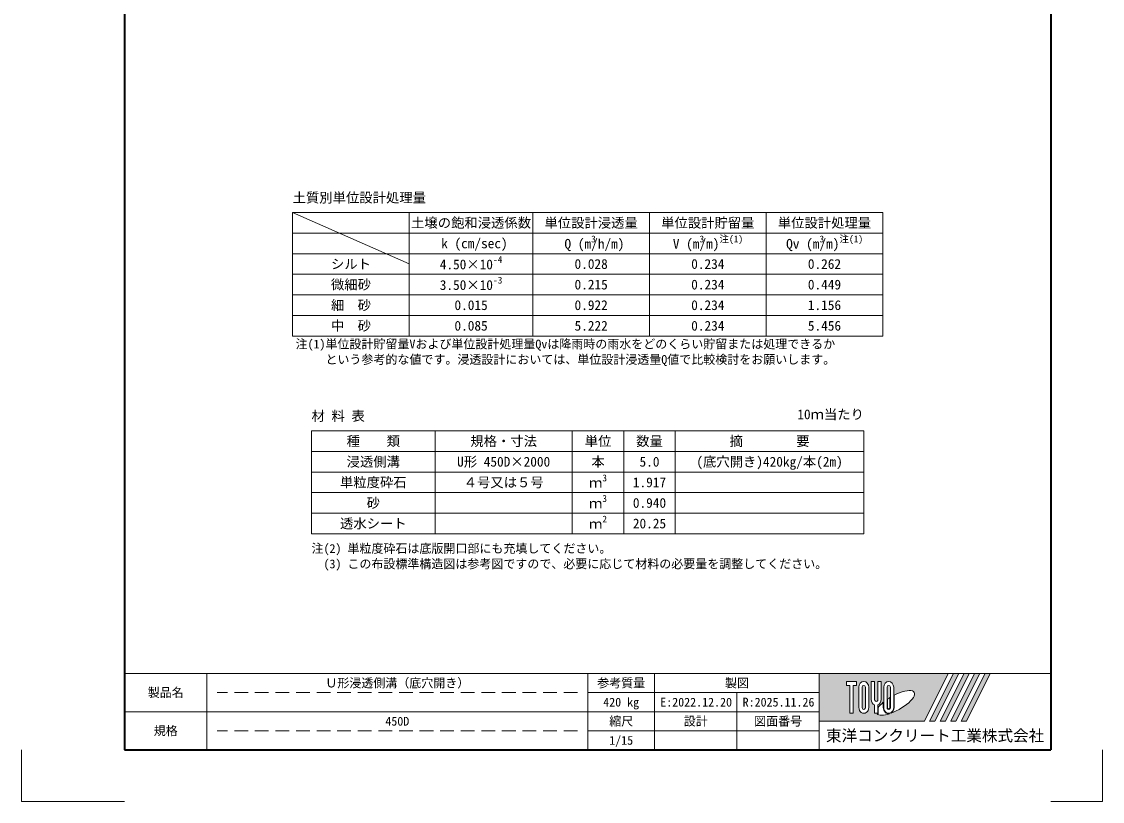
# Model space of a CAD drawing. Units: millimetres at full size; details may follow other scales. Extents: x 91602 to 111352, y 12024 to 16568.
# Drawn here: x 99902 to 103052, y 12024 to 14296 of the extents above; entities that cross this region are included whole.
import ezdxf
from ezdxf.enums import TextEntityAlignment as Align

# ---------------------------------------------------------------- set-up
doc = ezdxf.new("R2010")
doc.units = ezdxf.units.MM
doc.header["$LTSCALE"] = 20
doc.linetypes.add('USER2', pattern=[3, 2, -1])
for name, color, linetype, lineweight in [('0_2', 7, 'Continuous', 13), ('Defpoints_3', 7, 'Continuous', 13), ('図枠', 7, 'Continuous', 5), ('材料表', 7, 'Continuous', 13)]:
    doc.layers.add(name, color=color, linetype=linetype, lineweight=lineweight)
doc.styles.add('ＭＳ ゴシック', font='')
doc.styles.get('ＭＳ ゴシック').set_extended_font_data('MS Gothic')

msp = doc.modelspace()

# ---------------------------------------------------------------- hatches: boundary and pattern name
at = {"layer": '図枠'}
h = msp.add_hatch(color=256, dxfattribs=at)
h.paths.add_polyline_path([(102227.07, 12396.29), (102227.07, 12257.07), (102533.35, 12257.07), (102602.96, 12396.29)])
edge = h.paths.add_edge_path(flags=16)
edge.add_ellipse((102449.45, 12310.59), major_axis=(54.55, 30.53), ratio=0.3471473, start_angle=-144.31122, end_angle=72.1899, ccw=False)
edge.add_ellipse((102429.25, 12297.41), major_axis=(0, 18.56), ratio=0.8463542, start_angle=-160.70346, end_angle=-90)
edge.add_line((102444.96, 12297.41), (102444.96, 12332.79))
edge = h.paths.add_edge_path(flags=16)
edge.add_ellipse((102429.25, 12355.95), major_axis=(0, 17.13), ratio=0.8463542, start_angle=-90, end_angle=90, ccw=False)
edge.add_line((102443.75, 12355.95), (102443.75, 12297.41))
edge.add_ellipse((102429.25, 12297.41), major_axis=(0, 17.13), ratio=0.8463542, start_angle=90, end_angle=-90, ccw=False)
edge.add_line((102414.75, 12297.41), (102414.75, 12355.95))
edge = h.paths.add_edge_path(flags=16)
edge.add_line((102434.08, 12355.95), (102434.08, 12297.41))
edge.add_ellipse((102429.25, 12297.41), major_axis=(0, 5.71), ratio=0.8463542, start_angle=90, end_angle=-90, ccw=False)
edge.add_line((102424.41, 12297.41), (102424.41, 12355.95))
edge.add_ellipse((102429.25, 12355.95), major_axis=(0, 5.71), ratio=0.8463542, start_angle=-90, end_angle=90, ccw=False)
edge = h.paths.add_edge_path(flags=16)
edge.add_line((102432.87, 12326.03), (102432.87, 12297.41))
edge.add_ellipse((102429.25, 12297.41), major_axis=(0, 4.28), ratio=0.8463541, start_angle=90, end_angle=-90, ccw=False)
edge.add_line((102425.62, 12297.41), (102425.62, 12321.34))
edge.add_ellipse((102449.45, 12310.59), major_axis=(54.55, 30.53), ratio=0.3471473, start_angle=107.79174, end_angle=126.47132, ccw=False)
edge = h.paths.add_edge_path(flags=16)
edge.add_line((102407.49, 12373.09), (102407.49, 12320.61))
edge.add_ellipse((102392.99, 12320.61), major_axis=(0, 17.13), ratio=0.8463542, start_angle=-163.34117, end_angle=-90, ccw=False)
edge.add_line((102397.83, 12304.46), (102397.83, 12280.27))
edge.add_line((102397.83, 12280.27), (102388.16, 12280.27))
edge.add_line((102388.16, 12280.27), (102388.16, 12304.46))
edge.add_ellipse((102392.99, 12320.61), major_axis=(0, 17.13), ratio=0.8463542, start_angle=90, end_angle=163.34117, ccw=False)
edge.add_line((102378.49, 12320.61), (102378.49, 12373.09))
edge.add_line((102378.49, 12373.09), (102388.16, 12373.09))
edge.add_line((102388.16, 12373.09), (102388.16, 12320.61))
edge.add_ellipse((102392.99, 12320.61), major_axis=(0, 5.71), ratio=0.8463542, start_angle=90, end_angle=-90)
edge.add_line((102397.83, 12320.61), (102397.83, 12373.09))
edge.add_line((102397.83, 12373.09), (102407.49, 12373.09))
edge = h.paths.add_edge_path(flags=16)
edge.add_line((102413.54, 12312.19), (102413.54, 12297.41))
edge.add_ellipse((102429.25, 12297.41), major_axis=(0, 18.56), ratio=0.8463542, start_angle=90, end_angle=-171.54427)
edge.add_ellipse((102449.45, 12310.59), major_axis=(54.55, 30.53), ratio=0.3471473, start_angle=-178.64954, end_angle=-148.29244, ccw=False)
edge.add_line((102395.74, 12278.85), (102399.03, 12278.85))
edge.add_line((102399.03, 12278.85), (102399.03, 12296.95))
edge.add_ellipse((102449.45, 12310.59), major_axis=(54.55, 30.53), ratio=0.3471473, start_angle=148.21912, end_angle=165.90812, ccw=False)
edge = h.paths.add_edge_path(flags=16)
edge.add_ellipse((102356.74, 12355.95), major_axis=(0, 17.13), ratio=0.8463542, start_angle=-90, end_angle=90, ccw=False)
edge.add_line((102371.24, 12355.95), (102371.24, 12297.41))
edge.add_ellipse((102356.74, 12297.41), major_axis=(0, 17.13), ratio=0.8463542, start_angle=90, end_angle=-90, ccw=False)
edge.add_line((102342.24, 12297.41), (102342.24, 12355.95))
edge = h.paths.add_edge_path(flags=16)
edge.add_line((102361.57, 12355.95), (102361.57, 12297.41))
edge.add_ellipse((102356.74, 12297.41), major_axis=(0, 5.71), ratio=0.8463542, start_angle=90, end_angle=-90, ccw=False)
edge.add_line((102351.9, 12297.41), (102351.9, 12355.95))
edge.add_ellipse((102356.74, 12355.95), major_axis=(0, 5.71), ratio=0.8463542, start_angle=-90, end_angle=90, ccw=False)
h.paths.add_polyline_path([(102334.98, 12373.09), (102334.98, 12361.66), (102325.32, 12361.66), (102325.32, 12280.27), (102315.65, 12280.27), (102315.65, 12361.66), (102305.98, 12361.66), (102305.98, 12373.09)], flags=16)
for points in [[(102548.66, 12257.07), (102563.98, 12257.07), (102633.59, 12396.29), (102618.27, 12396.29)], [(102664.22, 12396.29), (102648.9, 12396.29), (102579.29, 12257.07), (102594.61, 12257.07)], [(102694.84, 12396.29), (102679.53, 12396.29), (102609.92, 12257.07), (102625.23, 12257.07)], [(102725.47, 12396.29), (102710.16, 12396.29), (102640.55, 12257.07), (102655.86, 12257.07)]]:
    msp.add_hatch(color=256, dxfattribs=at).paths.add_polyline_path(points)

# ---------------------------------------------------------------- linework, layer by layer
at = {"layer": '0_2'}
for p, q in [((100692.07, 13739.62), (102412.07, 13739.62)), ((100692.07, 13739.62), (100692.07, 13379.62)), ((100692.07, 13739.62), (101032.07, 13590.31)), ((101032.07, 13739.62), (101032.07, 13379.62)), ((101392.07, 13739.62), (101392.07, 13379.62)), ((101732.07, 13739.62), (101732.07, 13379.62)), ((102072.07, 13739.62), (102072.07, 13379.62)), ((102412.07, 13739.62), (102412.07, 13379.62)), ((100692.07, 13619.62), (102412.07, 13619.62)), ((100692.07, 13559.62), (102412.07, 13559.62)), ((100692.07, 13499.62), (102412.07, 13499.62)), ((100692.07, 13439.62), (102412.07, 13439.62)), ((100692.07, 13379.62), (102412.07, 13379.62))]:
    msp.add_line(p, q, dxfattribs=at)
at = {"layer": 'Defpoints_3', "color": 8, "lineweight": 0}
msp.add_line((100692.07, 13679.62), (102412.07, 13679.62), dxfattribs=at)
at = {"layer": 'Defpoints_3'}
for p, q in [((99902.07, 12173.54), (99902.07, 12023.54)), ((103052.07, 12173.54), (103052.07, 12023.54)), ((100202.07, 12023.54), (99902.07, 12023.54)), ((102902.07, 12023.54), (103052.07, 12023.54))]:
    msp.add_line(p, q, dxfattribs=at)
at = {"layer": '図枠', "lineweight": 40}
for p, q in [((100202.07, 16328.54), (100202.07, 12173.54)), ((102902.07, 16328.54), (102902.07, 12173.54)), ((100202.07, 12173.54), (102902.07, 12173.54))]:
    msp.add_line(p, q, dxfattribs=at)
at = {"layer": '図枠', "lineweight": 13}
for p, q in [((102902.07, 12396.29), (100202.07, 12396.29)), ((100442.07, 12173.54), (100442.07, 12396.29)), ((101552.07, 12173.54), (101552.07, 12396.29)), ((101747.07, 12173.54), (101747.07, 12396.29)), ((102227.07, 12173.54), (102227.07, 12396.29)), ((102227.07, 12340.6), (101552.07, 12340.6)), ((101987.07, 12173.54), (101987.07, 12340.6)), ((102227.07, 12284.92), (100202.07, 12284.92)), ((102227.07, 12229.23), (101552.07, 12229.23))]:
    msp.add_line(p, q, dxfattribs=at)
at = {"layer": '図枠'}
for p, q in [((102227.07, 12396.29), (102602.96, 12396.29)), ((102602.96, 12396.29), (102533.35, 12257.07)), ((102618.27, 12396.29), (102548.66, 12257.07)), ((102633.59, 12396.29), (102563.98, 12257.07)), ((102648.9, 12396.29), (102579.29, 12257.07)), ((102664.22, 12396.29), (102594.61, 12257.07)), ((102679.53, 12396.29), (102609.92, 12257.07)), ((102618.27, 12396.29), (102633.59, 12396.29)), ((102694.84, 12396.29), (102625.23, 12257.07)), ((102710.16, 12396.29), (102640.55, 12257.07)), ((102648.9, 12396.29), (102664.22, 12396.29)), ((102725.47, 12396.29), (102655.86, 12257.07)), ((102679.53, 12396.29), (102694.84, 12396.29)), ((102710.16, 12396.29), (102725.47, 12396.29)), ((102305.98, 12373.09), (102305.98, 12361.66)), ((102305.98, 12373.09), (102334.98, 12373.09)), ((102315.65, 12361.66), (102305.98, 12361.66)), ((102315.65, 12361.66), (102315.65, 12280.27)), ((102325.32, 12361.66), (102325.32, 12280.27)), ((102334.98, 12361.66), (102325.32, 12361.66)), ((102334.98, 12373.09), (102334.98, 12361.66)), ((102342.24, 12355.95), (102342.24, 12297.41)), ((102351.9, 12297.41), (102351.9, 12355.95)), ((102361.57, 12355.95), (102361.57, 12297.41)), ((102371.24, 12297.41), (102371.24, 12355.95)), ((102378.49, 12373.09), (102388.16, 12373.09)), ((102378.49, 12320.61), (102378.49, 12373.09)), ((102388.16, 12373.09), (102388.16, 12320.61)), ((102397.83, 12373.09), (102407.49, 12373.09)), ((102397.83, 12320.61), (102397.83, 12373.09)), ((102407.49, 12373.09), (102407.49, 12320.61)), ((102414.75, 12355.95), (102414.75, 12297.41)), ((102424.41, 12297.41), (102424.41, 12355.95)), ((102434.08, 12355.95), (102434.08, 12297.41)), ((102443.75, 12297.41), (102443.75, 12355.95)), ((102425.62, 12297.41), (102425.62, 12321.34)), ((102432.87, 12326.03), (102432.87, 12297.41)), ((102444.96, 12297.41), (102444.96, 12332.79)), ((102388.16, 12304.46), (102388.16, 12280.27)), ((102397.83, 12304.46), (102397.83, 12280.27)), ((102399.03, 12296.95), (102399.03, 12278.85)), ((102413.54, 12312.19), (102413.54, 12297.41)), ((102227.07, 12257.07), (102533.35, 12257.07)), ((102325.32, 12280.27), (102315.65, 12280.27)), ((102397.83, 12280.27), (102388.16, 12280.27)), ((102395.74, 12278.85), (102399.03, 12278.85)), ((102548.66, 12257.07), (102563.98, 12257.07)), ((102579.29, 12257.07), (102594.61, 12257.07)), ((102609.92, 12257.07), (102625.23, 12257.07)), ((102640.55, 12257.07), (102655.86, 12257.07))]:
    msp.add_line(p, q, dxfattribs=at)
at = {"layer": '図枠', "linetype": 'USER2', "lineweight": 9}
for p, q in [((101522.07, 12340.6), (100472.07, 12340.6)), ((101522.07, 12229.23), (100472.07, 12229.23))]:
    msp.add_line(p, q, dxfattribs=at)
at = {"layer": '図枠'}
for centre, major_axis, ratio, start_param, end_param in [((102356.74, 12355.95), (0, 17.13), 0.846354, 4.712389, 7.8539816), ((102356.74, 12355.95), (0, 5.71), 0.846354, 4.712389, 7.8539816), ((102429.25, 12355.95), (0, 17.13), 0.846354, 4.712389, 7.8539816), ((102429.25, 12355.95), (0, 5.71), 0.846354, 4.712389, 7.8539816), ((102449.45, 12310.59), (54.55, 30.53), 0.347147, 4.2621853, 7.7429163), ((102392.99, 12320.61), (0, 17.13), 0.846354, 1.5707963, 2.8017557), ((102392.99, 12320.61), (0, 5.71), 0.846354, 1.5707963, 4.712389), ((102392.99, 12320.61), (0, 17.13), 0.846354, 3.4814296, 4.712389), ((102449.45, 12310.59), (54.55, 30.53), 0.347147, 1.6817405, 1.8219833), ((102356.74, 12297.41), (0, 17.13), 0.846354, 1.5707963, 4.712389), ((102356.74, 12297.41), (0, 5.71), 0.846354, 1.5707963, 4.712389), ((102449.45, 12310.59), (54.55, 30.53), 0.347147, 2.0815197, 2.5155126), ((102429.25, 12297.41), (0, 18.56), 0.846354, 1.5707963, 3.3154679), ((102429.25, 12297.41), (0, 17.13), 0.846354, 1.5707963, 4.712389), ((102429.25, 12297.41), (0, 5.71), 0.846354, 1.5707963, 4.712389), ((102429.25, 12297.41), (0, 4.28), 0.846354, 1.5707963, 4.712389), ((102429.25, 12297.41), (0, 18.56), 0.846354, 3.5338438, 4.712389), ((102449.45, 12310.59), (54.55, 30.53), 0.347147, 3.2093975, 4.2004451)]:
    msp.add_ellipse(centre, major_axis=major_axis, ratio=ratio, start_param=start_param, end_param=end_param, dxfattribs=at)
at = {"layer": '材料表'}
for p, q in [((100747.07, 13103.37), (102357.07, 13103.37)), ((100747.07, 13103.37), (100747.07, 12803.37)), ((101107.07, 13103.37), (101107.07, 12803.37)), ((101507.07, 13103.37), (101507.07, 12803.37)), ((101657.07, 13103.37), (101657.07, 12803.37)), ((101807.07, 13103.37), (101807.07, 12803.37)), ((102357.07, 13103.37), (102357.07, 12803.37)), ((100747.07, 13043.37), (102357.07, 13043.37)), ((100747.07, 12983.37), (102357.07, 12983.37)), ((100747.07, 12923.37), (102357.07, 12923.37)), ((100747.07, 12863.37), (102357.07, 12863.37)), ((100747.07, 12803.37), (102357.07, 12803.37))]:
    msp.add_line(p, q, dxfattribs=at)

# ---------------------------------------------------------------- texts
at = {"layer": '0_2', "style": 'ＭＳ ゴシック'}
for s, p in [('土壌の飽和浸透係数', (101212.07, 13709.62)), ('単位設計浸透量', (101562.07, 13709.62)), ('単位設計貯留量', (101902.07, 13709.62)), ('単位設計処理量', (102242.07, 13709.62)), (' k (cm/sec)', (101212.07, 13649.62)), ('シルト', (100862.07, 13589.62)), ('0.028', (101562.07, 13589.62)), ('0.234', (101902.07, 13589.62)), ('0.262', (102242.07, 13589.62)), ('微細砂', (100862.07, 13529.62)), ('0.215', (101562.07, 13529.62)), ('0.234', (101902.07, 13529.62)), ('0.449', (102242.07, 13529.62)), ('細\u3000砂', (100862.07, 13469.62)), ('0.015', (101212.07, 13469.62)), ('0.922', (101562.07, 13469.62)), ('0.234', (101902.07, 13469.62)), ('1.156', (102242.07, 13469.62)), ('中\u3000砂', (100862.07, 13409.62)), ('0.085', (101212.07, 13409.62)), ('5.222', (101562.07, 13409.62)), ('0.234', (101902.07, 13409.62)), ('5.456', (102242.07, 13409.62))]:
    msp.add_text(s, height=28.48, dxfattribs=at).set_placement(p, align=Align.MIDDLE_CENTER)
for s, height, p in [('3', 19.94, (101562.07, 13646.52)), ('3', 19.94, (101877.79, 13646.52)), ('注(1)', 19.94, (101936.06, 13646.52)), ('3', 19.94, (102227.5, 13646.52)), ('注(1)', 19.94, (102285.77, 13646.52)), (' Q (m', 28.48, (101464.94, 13625.52)), ('/h/m)', 28.48, (101562.07, 13625.52)), ('V (m', 28.48, (101800.09, 13625.52)), ('/m)', 28.48, (101877.79, 13625.52)), ('Qv (m', 28.48, (102130.37, 13625.52)), ('/m)', 28.48, (102227.5, 13625.52)), ('-4', 19.94, (101276.17, 13586.52)), ('4.50×10', 28.48, (101120.77, 13565.52)), ('-3', 19.94, (101276.17, 13526.52)), ('3.50×10', 28.48, (101120.77, 13505.52))]:
    msp.add_text(s, height=height, dxfattribs=at).set_placement(p, align=Align.BOTTOM_LEFT)
for s, p in [('注(1)単位設計貯留量Vおよび単位設計処理量Qvは降雨時の雨水をどのくらい貯留または処理できるか', (100700.44, 13369.04)), ('     という参考的な値です。浸透設計においては、単位設計浸透量Q値で比較検討をお願いします。', (100700.44, 13324.04))]:
    msp.add_text(s, height=25.63, dxfattribs=at).set_placement(p, align=Align.TOP_LEFT)
at = {"layer": '図枠', "style": 'ＭＳ ゴシック'}
for s, height, p in [('Ｕ形浸透側溝（底穴開き）', 25.63, (100997.07, 12368.45)), ('参考質量', 25.63, (101649.57, 12368.45)), ('製図', 25.63, (101987.07, 12368.45)), ('製品名', 25.63, (100322.07, 12340.6)), ('420 kg', 25.63, (101649.57, 12312.76)), ('450D', 25.63, (100997.07, 12257.07)), ('縮尺', 25.63, (101649.57, 12257.07)), ('設計', 25.63, (101867.07, 12257.07)), ('図面番号', 25.63, (102107.07, 12257.07)), ('規格', 25.63, (100322.07, 12229.23)), ('東洋コンクリート工業株式会社', 33.32, (102564.57, 12215.31)), ('1/15', 25.63, (101649.57, 12201.38))]:
    msp.add_text(s, height=height, dxfattribs=at).set_placement(p, align=Align.MIDDLE_CENTER)
for s, p in [('E:2022.12.20', (101763.45, 12312.76)), ('R:2025.11.26', (102003.59, 12312.76))]:
    msp.add_text(s, height=25.63, dxfattribs=at).set_placement(p, align=Align.MIDDLE_LEFT)
at = {"layer": '材料表', "style": 'ＭＳ ゴシック'}
for s, height, p in [('土質別単位設計処理量', 28.48, (100692.07, 13760.22)), ('材 料 表', 28.48, (100747.07, 13123.97)), ('ｍ', 28.48, (101555.84, 12929.27)), ('3', 19.94, (101594.69, 12950.27)), ('3', 19.94, (101594.69, 12890.27)), ('ｍ', 28.48, (101555.84, 12869.27)), ('2', 19.94, (101594.69, 12830.27)), ('ｍ', 28.48, (101555.84, 12809.27))]:
    msp.add_text(s, height=height, dxfattribs=at).set_placement(p, align=Align.BOTTOM_LEFT)
msp.add_text('10ｍ当たり', height=28.48, dxfattribs=at).set_placement((102357.07, 13165.73), align=Align.TOP_RIGHT)
for s, p in [('種\u3000\u3000類', (100927.07, 13073.37)), ('規格・寸法', (101307.07, 13073.37)), ('単位', (101582.07, 13073.37)), ('数量', (101732.07, 13073.37)), ('摘\u3000\u3000\u3000\u3000要', (102082.07, 13073.37)), ('浸透側溝', (100927.07, 13013.37)), ('U形 450D×2000', (101307.07, 13013.37)), ('本', (101582.07, 13013.37)), ('5.0', (101732.07, 13013.37)), ('(底穴開き)420kg/本(2m)', (102082.07, 13013.37)), ('単粒度砕石', (100927.07, 12953.37)), ('４号又は５号', (101307.07, 12953.37)), ('1.917', (101732.07, 12953.37)), ('砂', (100927.07, 12893.37)), ('0.940', (101732.07, 12893.37)), ('透水シート', (100927.07, 12833.37)), ('20.25', (101732.07, 12833.37))]:
    msp.add_text(s, height=28.48, dxfattribs=at).set_placement(p, align=Align.MIDDLE_CENTER)
for s, p in [('注(2) 単粒度砕石は底版開口部にも充填してください。', (100747.07, 12773.37)), ('  (3) この布設標準構造図は参考図ですので、必要に応じて材料の必要量を調整してください。', (100747.07, 12728.37))]:
    msp.add_text(s, height=25.63, dxfattribs=at).set_placement(p, align=Align.TOP_LEFT)

doc.saveas('drawing.dxf')
